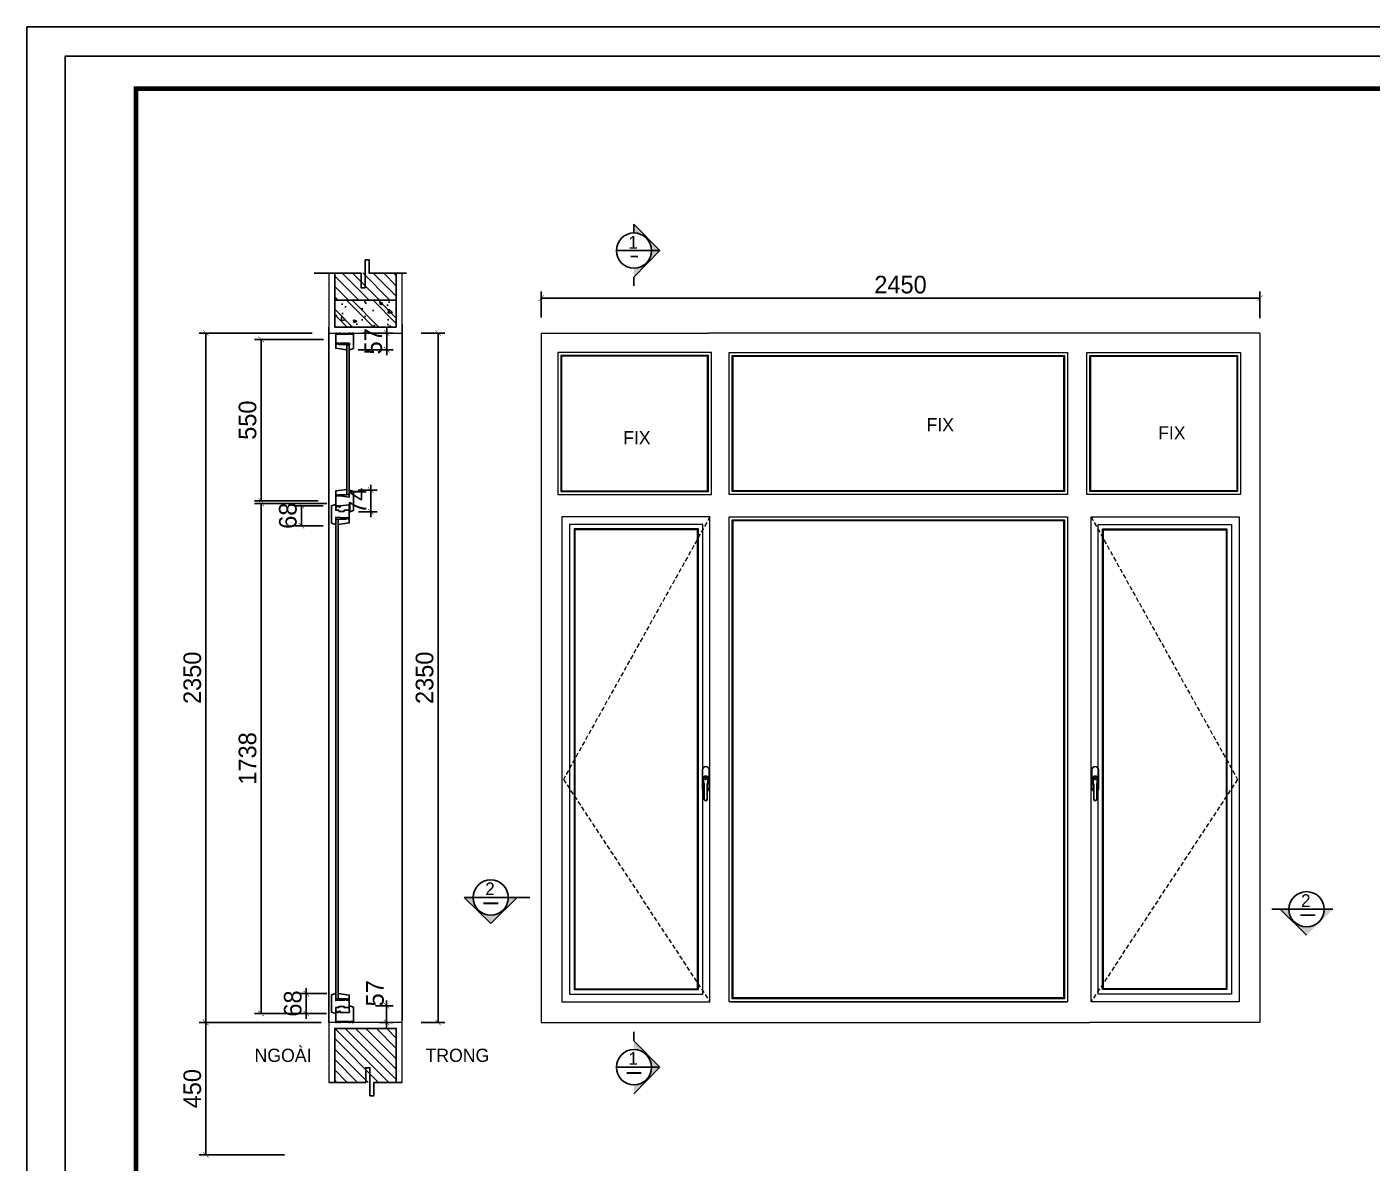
# Model space of a CAD drawing. Header units: millimetres. Extents: x -34806 to 662668, y 63228 to 99452.
# Drawn here: x 583520 to 588104, y 80825 to 84697 of the extents above; entities that cross this region are included whole.
import ezdxf

# ---------------------------------------------------------------- set-up
doc = ezdxf.new("R2010")
doc.units = ezdxf.units.MM
doc.header["$LTSCALE"] = 200
doc.header["$MEASUREMENT"] = 0
doc.header["$PDMODE"] = 3
doc.header["$PDSIZE"] = 50
doc.linetypes.add('DASHED2', pattern=[0.375, 0.25, -0.125])
doc.layers.get('0').update_dxf_attribs({"color": 95, "linetype": 'CONTINUOUS'})
doc.layers.get('DEFPOINTS').update_dxf_attribs({"linetype": 'CONTINUOUS'})
for name, color, linetype, lineweight in [('21', 7, 'CONTINUOUS', 20), ('co', 8, 'DASHED2', 13), ('hacth', 251, 'CONTINUOUS', 13), ('hatch', 251, 'CONTINUOUS', 5), ('kt', 136, 'CONTINUOUS', 25), ('Text - khung ten', 253, 'CONTINUOUS', 13)]:
    doc.layers.add(name, color=color, linetype=linetype, lineweight=lineweight)
for name, color, linetype in [('4', 4, 'CONTINUOUS'), ('8', 1, 'CONTINUOUS'), ('COT', 2, 'CONTINUOUS'), ('DIM', 1, 'CONTINUOUS'), ('KHUNGTEN', 7, 'CONTINUOUS'), ('NETMANH', 127, 'CONTINUOUS'), ('TEXT', 7, 'CONTINUOUS'), ('TPTA-Concrete', 7, 'CONTINUOUS'), ('TUONG', 2, 'CONTINUOUS'), ('wood', 254, 'CONTINUOUS')]:
    doc.layers.add(name, color=color, linetype=linetype)
doc.styles.add('@hai text dim', font='VHAVAN.ttf')
doc.styles.add('VNCC-SIM', font='VHAVAN.ttf', dxfattribs={"width": 0.85})
doc.dimstyles.new('DIM10', dxfattribs={"dimscale": 15, "dimtxt": 4, "dimasz": 1.2, "dimexe": 1.5, "dimexo": 2, "dimgap": 1, "dimtad": 1, "dimdec": 0, "dimzin": 0, "dimdsep": 46, "dimtxsty": '@hai text dim', "dimblk": 'ARCHTICK', "dimcen": 0.09, "dimclrd": 8, "dimclre": 8, "dimclrt": 7, "dimadec": 0, "dimazin": 0, "dimtfac": 0.25, "dimtdec": 0, "dimtix": 1, "dimtmove": 1, "dimatfit": 0, "dimldrblk": 'NONE', "dimfxl": 1, "dimtolj": 1, "dimtzin": 0, "dimlwd": -1, "dimlwe": -1, "dimarcsym": 0})

# ---------------------------------------------------------------- blocks, each defined once
blk = doc.blocks.new('_ArchTick')
at = {"layer": 'DIM', "color": 150}
blk.add_lwpolyline([(0.5, 0.5, 0.133, 0, 0), (0, 0, 0, 0.133, 0), (-0.5, -0.5, 0.133, 0.133, 0)], format="xyseb", dxfattribs=at)
blk = doc.blocks.new('*D967')
at = {"layer": '8', "color": 8}
for p, q in [((585272, 83707.4), (585272, 83795.1)), ((585272, 83772.6), (587721.6, 83772.6)), ((587721.6, 83704.3), (587721.6, 83795.1))]:
    blk.add_line(p, q, dxfattribs=at)
at = {"layer": 'DEFPOINTS', "color": 0}
for p in [(587721.6, 83772.6), (585272, 83677.4), (587721.6, 83674.3)]:
    blk.add_point(p, dxfattribs=at)
at = {"layer": '8', "color": 8, "xscale": 18, "yscale": 18, "zscale": 18, "rotation": 180}
blk.add_blockref('_ArchTick', (585272, 83772.6), dxfattribs=at)
at = {"layer": '8', "color": 8, "xscale": 18, "yscale": 18, "zscale": 18}
blk.add_blockref('_ArchTick', (587721.6, 83772.6), dxfattribs=at)
at = {"layer": '8', "color": 7, "insert": (586496.8, 83818.6), "char_height": 60, "attachment_point": 5, "style": '@hai text dim'}
blk.add_mtext('\\A1;2450', dxfattribs=at)
blk = doc.blocks.new('_None')
blk = doc.blocks.new('*D1006')
at = {"layer": '8', "color": 8}
for p, q in [((584397.7, 81304.2), (584107, 81304.2)), ((584129.5, 80853.8), (584129.5, 81304.2)), ((584397.7, 80853.8), (584107, 80853.8))]:
    blk.add_line(p, q, dxfattribs=at)
at = {"layer": 'DEFPOINTS', "color": 0}
for p in [(584129.5, 81304.2), (584427.7, 81304.2), (584427.7, 80853.8)]:
    blk.add_point(p, dxfattribs=at)
at = {"layer": '8', "color": 8, "xscale": 18, "yscale": 18, "zscale": 18}
for p, rotation in [((584129.5, 81304.2), 90), ((584129.5, 80853.8), 270)]:
    blk.add_blockref('_ArchTick', p, dxfattribs=dict(at, rotation=rotation))
at = {"layer": '8', "color": 7, "insert": (584083.5, 81079), "char_height": 60, "attachment_point": 5, "rotation": 90, "style": '@hai text dim'}
blk.add_mtext('\\A1;450', dxfattribs=at)
blk = doc.blocks.new('*D1007')
at = {"layer": '8', "color": 8}
for p, q in [((584863.4, 83654), (584943.6, 83654)), ((584921.1, 83654), (584921.1, 81304.1)), ((584863.4, 81304.1), (584943.6, 81304.1))]:
    blk.add_line(p, q, dxfattribs=at)
at = {"layer": 'DEFPOINTS', "color": 0}
for p in [(584833.4, 83654), (584833.4, 81304.1), (584921.1, 81304.1)]:
    blk.add_point(p, dxfattribs=at)
at = {"layer": '8', "color": 8, "xscale": 18, "yscale": 18, "zscale": 18}
for p, rotation in [((584921.1, 83654), 90), ((584921.1, 81304.1), 270)]:
    blk.add_blockref('_ArchTick', p, dxfattribs=dict(at, rotation=rotation))
at = {"layer": '8', "color": 7, "insert": (584875.1, 82479.1), "char_height": 60, "attachment_point": 5, "rotation": 90, "style": '@hai text dim'}
blk.add_mtext('\\A1;2350', dxfattribs=at)
blk = doc.blocks.new('*D1008')
at = {"layer": '8', "color": 8}
for p, q in [((584492.3, 83654), (584107, 83654)), ((584129.5, 83654), (584129.5, 81304.2)), ((584522.3, 81304.2), (584107, 81304.2))]:
    blk.add_line(p, q, dxfattribs=at)
at = {"layer": 'DEFPOINTS', "color": 0}
for p in [(584522.3, 83654), (584129.5, 81304.2), (584552.3, 81304.2)]:
    blk.add_point(p, dxfattribs=at)
at = {"layer": '8', "color": 8, "xscale": 18, "yscale": 18, "zscale": 18}
for p, rotation in [((584129.5, 83654), 90), ((584129.5, 81304.2), 270)]:
    blk.add_blockref('_ArchTick', p, dxfattribs=dict(at, rotation=rotation))
at = {"layer": '8', "color": 7, "insert": (584083.5, 82479.1), "char_height": 60, "attachment_point": 5, "rotation": 90, "style": '@hai text dim'}
blk.add_mtext('\\A1;2350', dxfattribs=at)
blk = doc.blocks.new('*D1264')
at = {"color": 8}
for p, q in [((584471.8, 81403.2), (584471.8, 81421.2)), ((584541.6, 81403.2), (584449.3, 81403.2)), ((584471.8, 81403.2), (584471.8, 81335.2)), ((584540.9, 81335.2), (584449.3, 81335.2)), ((584471.8, 81335.2), (584471.8, 81317.2))]:
    blk.add_line(p, q, dxfattribs=at)
at = {"layer": 'DEFPOINTS', "color": 0}
for p in [(584571.6, 81403.2), (584471.8, 81335.2), (584570.9, 81335.2)]:
    blk.add_point(p, dxfattribs=at)
at = {"color": 8, "xscale": 18, "yscale": 18, "zscale": 18}
for p, rotation in [((584471.8, 81403.2), 270), ((584471.8, 81335.2), 90)]:
    blk.add_blockref('_ArchTick', p, dxfattribs=dict(at, rotation=rotation))
at = {"color": 7, "insert": (584425.8, 81369.2), "char_height": 60, "attachment_point": 5, "rotation": 90, "style": '@hai text dim'}
blk.add_mtext('\\A1;68', dxfattribs=at)
blk = doc.blocks.new('*D1265')
at = {"layer": '8', "color": 8}
for p, q in [((584648.9, 83119), (584713.9, 83119)), ((584691.4, 83119), (584691.4, 83137)), ((584691.4, 83045), (584691.4, 83119)), ((584649.6, 83045), (584713.9, 83045)), ((584691.4, 83045), (584691.4, 83027))]:
    blk.add_line(p, q, dxfattribs=at)
at = {"layer": 'DEFPOINTS', "color": 0}
for p in [(584618.9, 83119), (584691.4, 83119), (584619.6, 83045)]:
    blk.add_point(p, dxfattribs=at)
at = {"layer": '8', "color": 8, "xscale": 18, "yscale": 18, "zscale": 18}
for p, rotation in [((584691.4, 83119), 270), ((584691.4, 83045), 90)]:
    blk.add_blockref('_ArchTick', p, dxfattribs=dict(at, rotation=rotation))
at = {"layer": '8', "color": 7, "insert": (584646.4, 83082), "char_height": 60, "attachment_point": 5, "rotation": 90, "style": '@hai text dim'}
blk.add_mtext('\\A1;74', dxfattribs=at)
blk = doc.blocks.new('*D1009')
at = {"layer": '8', "color": 8}
for p, q in [((584529.6, 83065.5), (584432.9, 83065.5)), ((584455.4, 83065.5), (584455.4, 82997.5)), ((584529.6, 82997.5), (584432.9, 82997.5))]:
    blk.add_line(p, q, dxfattribs=at)
at = {"layer": 'DEFPOINTS', "color": 0}
for p in [(584559.6, 83065.5), (584455.4, 82997.5), (584559.6, 82997.5)]:
    blk.add_point(p, dxfattribs=at)
at = {"layer": '8', "color": 8, "xscale": 18, "yscale": 18, "zscale": 18}
for p, rotation in [((584455.4, 83065.5), 90), ((584455.4, 82997.5), 270)]:
    blk.add_blockref('_ArchTick', p, dxfattribs=dict(at, rotation=rotation))
at = {"layer": '8', "color": 7, "insert": (584409.3, 83031.5), "char_height": 60, "attachment_point": 5, "rotation": 90, "style": '@hai text dim'}
blk.add_mtext('\\A1;68', dxfattribs=at)
blk = doc.blocks.new('*D1010')
at = {"color": 8}
for p, q in [((584745.7, 81361.2), (584745.7, 81379.2)), ((584708.2, 81361.2), (584768.2, 81361.2)), ((584745.7, 81304.2), (584745.7, 81361.2)), ((584720.8, 81304.2), (584768.2, 81304.2)), ((584745.7, 81304.2), (584745.7, 81286.2))]:
    blk.add_line(p, q, dxfattribs=at)
at = {"layer": 'DEFPOINTS', "color": 0}
for p in [(584678.2, 81361.2), (584745.7, 81361.2), (584690.8, 81304.2)]:
    blk.add_point(p, dxfattribs=at)
at = {"color": 8, "xscale": 18, "yscale": 18, "zscale": 18}
for p, rotation in [((584745.7, 81361.2), 270), ((584745.7, 81304.2), 90)]:
    blk.add_blockref('_ArchTick', p, dxfattribs=dict(at, rotation=rotation))
at = {"color": 7, "insert": (584706.2, 81403.8), "char_height": 60, "attachment_point": 5, "rotation": 90, "style": '@hai text dim'}
blk.add_mtext('\\A1;57', dxfattribs=at)
blk = doc.blocks.new('*D1011')
at = {"layer": '8', "color": 8}
for p, q in [((584542.2, 83073.5), (584295.3, 83073.5)), ((584317.8, 81335.2), (584317.8, 83073.5)), ((584484.3, 81335.2), (584295.3, 81335.2))]:
    blk.add_line(p, q, dxfattribs=at)
at = {"layer": 'DEFPOINTS', "color": 0}
for p in [(584317.8, 83073.5), (584572.2, 83073.5), (584514.3, 81335.2)]:
    blk.add_point(p, dxfattribs=at)
at = {"layer": '8', "color": 8, "xscale": 18, "yscale": 18, "zscale": 18}
for p, rotation in [((584317.8, 83073.5), 90), ((584317.8, 81335.2), 270)]:
    blk.add_blockref('_ArchTick', p, dxfattribs=dict(at, rotation=rotation))
at = {"layer": '8', "color": 7, "insert": (584271.8, 82204.3), "char_height": 60, "attachment_point": 5, "rotation": 90, "style": '@hai text dim'}
blk.add_mtext('\\A1;1738', dxfattribs=at)
blk = doc.blocks.new('*D1012')
at = {"layer": '8', "color": 8}
for p, q in [((584529.9, 83632), (584295.3, 83632)), ((584317.8, 83082), (584317.8, 83632)), ((584512.2, 83082), (584295.3, 83082))]:
    blk.add_line(p, q, dxfattribs=at)
at = {"layer": 'DEFPOINTS', "color": 0}
for p in [(584317.8, 83632), (584559.9, 83632), (584542.2, 83082)]:
    blk.add_point(p, dxfattribs=at)
at = {"layer": '8', "color": 8, "xscale": 18, "yscale": 18, "zscale": 18}
for p, rotation in [((584317.8, 83632), 90), ((584317.8, 83082), 270)]:
    blk.add_blockref('_ArchTick', p, dxfattribs=dict(at, rotation=rotation))
at = {"layer": '8', "color": 7, "insert": (584271.8, 83357), "char_height": 60, "attachment_point": 5, "rotation": 90, "style": '@hai text dim'}
blk.add_mtext('\\A1;550', dxfattribs=at)
blk = doc.blocks.new('*D1013')
at = {"layer": '8', "color": 8}
for p, q in [((584745.8, 83654), (584745.8, 83672)), ((584662.2, 83654), (584768.3, 83654)), ((584745.8, 83654), (584745.8, 83597)), ((584648.9, 83597), (584768.3, 83597)), ((584745.8, 83597), (584745.8, 83579))]:
    blk.add_line(p, q, dxfattribs=at)
at = {"layer": 'DEFPOINTS', "color": 0}
for p in [(584632.2, 83654), (584618.9, 83597), (584745.8, 83597)]:
    blk.add_point(p, dxfattribs=at)
at = {"layer": '8', "color": 8, "xscale": 18, "yscale": 18, "zscale": 18}
for p, rotation in [((584745.8, 83654), 270), ((584745.8, 83597), 90)]:
    blk.add_blockref('_ArchTick', p, dxfattribs=dict(at, rotation=rotation))
at = {"layer": '8', "color": 7, "insert": (584700.3, 83625.5), "char_height": 60, "attachment_point": 5, "rotation": 90, "style": '@hai text dim'}
blk.add_mtext('\\A1;57', dxfattribs=at)
blk = doc.blocks.new('khung')
at = {"layer": 'DEFPOINTS', "color": 8}
blk.add_lwpolyline([(0, 0), (31503, 0), (31503, 22275), (0, 22275)], close=True, dxfattribs=at)
at = {"layer": 'KHUNGTEN', "color": 4, "const_width": 54.3}
blk.add_lwpolyline([(848, 388), (31117, 388), (31117, 21887), (848, 21887)], close=True, dxfattribs=at)

msp = doc.modelspace()

# ---------------------------------------------------------------- hatches: boundary and pattern name
at = {"layer": '4'}
for points in [[(585588.6, 83994.8), (585588.6, 84025), (585677.2, 83934.8), (585588.6, 83844.5), (585588.6, 83874.7, 1)], [(585040.2, 81730.3), (585010, 81730.3), (585100.3, 81641.6), (585190.6, 81730.3), (585160.4, 81730.3, -1)], [(587820.5, 81690.3), (587790.3, 81690.3), (587880.6, 81601.6), (587970.8, 81690.3), (587940.6, 81690.3, -1)], [(585588.6, 81212.2), (585588.6, 81242.4), (585677.2, 81152.2), (585588.6, 81061.9), (585588.6, 81092.1, 1)]]:
    msp.add_hatch(color=256, dxfattribs=at).paths.add_polyline_path(points)
at = {"layer": 'hatch', "ltscale": 0.5}
h = msp.add_hatch(dxfattribs=at)
h.set_pattern_fill('ANSI31', color=256, scale=200, style=0)
h.set_pattern_definition([(135, (589907.218, 86817.836), (17.67767, 17.67767), [])])
h.paths.add_polyline_path([(584778.5, 83765.9), (584568.5, 83765.9), (584568.5, 83857.8), (584657, 83857.8), (584657, 83839.9), (584669.4, 83872.2), (584681.2, 83857.8), (584778.5, 83857.8)])
h = msp.add_hatch(dxfattribs=at)
h.set_pattern_fill('ANSI31', color=256, scale=200, angle=180, style=0)
h.set_pattern_definition([(315, (579439.77, 78140.427), (-17.67767, -17.67767), [])])
h.paths.add_polyline_path([(584778.5, 81284.2), (584778.5, 81100.5), (584690, 81100.5), (584690, 81118.4), (584677.6, 81086.1), (584665.8, 81100.5), (584568.5, 81100.5), (584568.5, 81284.2)])
at = {"layer": 'TUONG'}
h = msp.add_hatch(dxfattribs=at)
h.set_pattern_fill('BT-01', color=1, scale=15, style=0, pattern_type=2)
h.set_pattern_definition([(130, (1015638.57, -637926.92), (-107.589027, -9.41282), [11.25, -123.75]), (185, (1015638.57, -637926.92), (20.8127, 112.82882), [9, -99]), (79.5486, (1015629.61, -637927.7), (-86.776407, 103.415931), [9.561028, -105.171317]), (133.8158, (1015638.57, -637896.92), (-160.086157, -24.827852), [16.875, -185.625]), (83.3644, (1015625.23, -637898.99), (-140.199406, 146.11768), [14.341543, -157.75695]), (188.8158, (1015638.57, -637896.92), (-140.199292, 146.11779), [13.5, -148.5]), (159, (1015623.57, -637904.42), (-89.536058, -60.392834), [11.25, -123.75]), (214, (1015623.57, -637904.42), (-36.4973, 108.772507), [9, -99]), (108.5486, (1015616.11, -637909.45), (-126.033394, 48.379575), [9.561028, -105.171317]), (142.5, (1015638.57, -637926.92), (-1.8239783, 49.934078), [0, -97.8, 0, -100.5, 0, -99.375]), (172.5, (1015638.57, -637926.92), (-39.4604306, 59.1617568), [0, -57.3, 0, -95.55, 0, -37.875]), (212.5, (1015672.02, -637926.92), (-80.0733654, -3.3832308), [0, -37.5, 0, -117, 0, -155.25]), (222.5, (1015687.02, -637926.92), (-87.4779254, 15.0157473), [0, -48.75, 0, -77.7, 0, -110.25]), (135, (1015638.57, -637926.92), (45.0780573, 45.0780573), []), (135, (1015638.57, -637908.545), (45.0780573, 45.0780573), [])])
h.paths.add_polyline_path([(584568.5, 83765.9), (584778.5, 83765.9), (584778.5, 83674), (584568.5, 83674)])

# ---------------------------------------------------------------- linework, layer by layer
msp.add_lwpolyline([(592688.4, 78155.5), (583519.7, 78155.5), (583519.7, 84697.1), (592688.4, 84697.1)], close=True)
at = {"layer": '21'}
for p, q in [((585272, 83654), (585842.3, 83654)), ((587721.6, 83654), (587120.5, 83654))]:
    msp.add_line(p, q, dxfattribs=at)
for points in [[(585272, 83654), (585272, 81304.2), (587142.3, 81304.2)], [(587120.5, 83654), (585842.3, 83654)], [(587721.6, 83654), (587721.6, 81304.2), (587142.3, 81304.2)]]:
    msp.add_lwpolyline(points, dxfattribs=at)
at = {"layer": '4'}
for p, q in [((585588.6, 84025), (585677.2, 83934.8)), ((585677.2, 83934.8), (585528.5, 83934.8)), ((585588.6, 83844.5), (585677.2, 83934.8)), ((585588.6, 83844.5), (585588.6, 83814.3)), ((585040.2, 81730.3), (585160.4, 81730.3)), ((585190.6, 81730.3), (585100.3, 81641.6)), ((585160.4, 81730.3), (585233.4, 81730.3)), ((585160.4, 81730.3), (585190.6, 81730.3)), ((587762.3, 81690.3), (587818.3, 81690.3)), ((587820.5, 81690.3), (587790.3, 81690.3)), ((587790.3, 81690.3), (587880.6, 81601.6)), ((587820.5, 81690.3), (587970.7, 81690.3)), ((585588.6, 81272.6), (585588.6, 81242.4)), ((585588.6, 81242.4), (585677.2, 81152.2)), ((585677.2, 81152.2), (585528.5, 81152.2)), ((585588.6, 81061.7), (585677.2, 81152.2))]:
    msp.add_line(p, q, dxfattribs=at)
for centre in [(585588.6, 83934.8), (585100.3, 81730.3), (587880.6, 81690.3), (585588.6, 81152.2)]:
    msp.add_circle(centre, 60.1, dxfattribs=at)
at = {"layer": '8'}
for points in [[(584499, 83857.8), (584658.7, 83857.8), (584658.7, 83808), (584672.9, 83808), (584672.9, 83903.3), (584686.3, 83903.3), (584686.3, 83857.8), (584813.6, 83857.8)], [(584548.5, 81100.5), (584674.5, 81100.5), (584674.5, 81150.3), (584688.7, 81150.3), (584688.7, 81054.9), (584702.2, 81054.9), (584702.2, 81100.5), (584798.5, 81100.5)]]:
    msp.add_lwpolyline(points, dxfattribs=at)
at = {"layer": 'co', "linetype": 'DASHED2', "ltscale": 0.3}
for points in [[(585847.3, 83027.7), (585348, 82133), (585847.3, 81375.2)], [(587146.4, 83027.7), (587645.6, 82133), (587146.4, 81375.2)]]:
    msp.add_lwpolyline(points, dxfattribs=at)
at = {"layer": 'COT'}
for points in [[(584568.5, 83857.8), (584568.5, 83674), (584778.5, 83674), (584778.5, 83857.8)], [(584778.5, 81100.5), (584778.5, 81284.2), (584568.5, 81284.2), (584568.5, 81100.5)]]:
    msp.add_lwpolyline(points, dxfattribs=at)
msp.add_lwpolyline([(584568.5, 83674), (584778.5, 83674), (584778.5, 83765.9), (584568.5, 83765.9)], close=True, dxfattribs=at)
at = {"layer": 'hatch'}
for p, q in [((584548.5, 81304.2), (584548.5, 83654)), ((584798.5, 81304.2), (584798.5, 83654)), ((585847.3, 83027.7), (585343, 83027.7)), ((587146.4, 83027.7), (587650.6, 83027.7)), ((585918.3, 81375.2), (587066.2, 81375.2))]:
    msp.add_line(p, q, dxfattribs=at)
for points in [[(584548.5, 83857.8), (584548.5, 83654), (584798.5, 83654), (584798.5, 83857.8)], [(584548.5, 81304.2), (584548.5, 83674.1), (584548.5, 81304.2)], [(584798.5, 81312.8), (584798.5, 83682.7), (584798.5, 81312.8)], [(585343, 83027.7), (585343, 81375.2), (585847.3, 81375.2), (585847.3, 83027.7)], [(587650.6, 83027.7), (587650.6, 81375.2), (587146.4, 81375.2), (587146.4, 83027.7)], [(584798.5, 81100.5), (584798.5, 81304.2), (584548.5, 81304.2), (584548.5, 81100.5)]]:
    msp.add_lwpolyline(points, dxfattribs=at)
for points in [[(585328.9, 83103.7), (585852.3, 83103.7), (585852.3, 83587.9), (585328.9, 83587.9)], [(585338.9, 83113.7), (585842.3, 83113.7), (585842.3, 83577.9), (585338.9, 83577.9)], [(585341.9, 83116.7), (585839.3, 83116.7), (585839.3, 83574.9), (585341.9, 83574.9)], [(587065.6, 83103.7), (585913.3, 83103.7), (585913.3, 83587.9), (587065.6, 83587.9)], [(587055.6, 83113.7), (585923.3, 83113.7), (585923.3, 83577.9), (587055.6, 83577.9)], [(587052.6, 83116.7), (585926.3, 83116.7), (585926.3, 83574.9), (587052.6, 83574.9)], [(587655.6, 83103.7), (587132.3, 83103.7), (587132.3, 83587.9), (587655.6, 83587.9)], [(587645.6, 83113.7), (587142.3, 83113.7), (587142.3, 83577.9), (587645.6, 83577.9)], [(587642.6, 83116.7), (587145.3, 83116.7), (587145.3, 83574.9), (587642.6, 83574.9)], [(587065.6, 81375.2), (585913.3, 81375.2), (585913.3, 83027.7), (587065.6, 83027.7)], [(585369.1, 81401.3), (585823.2, 81401.3), (585823.2, 83001.6), (585369.1, 83001.6)], [(585384.3, 81416.5), (585808, 81416.5), (585808, 82986.4), (585384.3, 82986.4)], [(585387.3, 81419.5), (585805, 81419.5), (585805, 82983.4), (585387.3, 82983.4)], [(587055.6, 81385.2), (585923.3, 81385.2), (585923.3, 83017.7), (587055.6, 83017.7)], [(587052.6, 81388.2), (585926.3, 81388.2), (585926.3, 83014.7), (587052.6, 83014.7)], [(587624.6, 81401.3), (587170.5, 81401.3), (587170.5, 83001.6), (587624.6, 83001.6)], [(587609.4, 81416.5), (587185.6, 81416.5), (587185.6, 82986.4), (587609.4, 82986.4)], [(587606.4, 81419.5), (587188.6, 81419.5), (587188.6, 82983.4), (587606.4, 82983.4)]]:
    msp.add_lwpolyline(points, close=True, dxfattribs=at)
at = {"layer": 'kt'}
for p, q in [((585588.6, 83994.8), (585588.6, 84025)), ((585040.2, 81730.3), (585010, 81730.3)), ((585010, 81730.3), (585100.3, 81641.6)), ((585040.2, 81730.3), (585010, 81730.3)), ((585010, 81730.3), (585100.3, 81641.6)), ((585040.2, 81730.3), (585010, 81730.3)), ((585010, 81730.3), (585100.3, 81641.6)), ((585040.2, 81730.3), (585010, 81730.3)), ((585010, 81730.3), (585100.3, 81641.6))]:
    msp.add_line(p, q, dxfattribs=at)
at = {"layer": 'NETMANH', "ltscale": 0.5}
for p, q in [((585826, 82134.4), (585826, 82120.7)), ((585826.2, 82120), (585828, 82116.4)), ((585828.2, 82115.8), (585828.2, 82065.2)), ((585838.4, 82115.8), (585838.4, 82065.2)), ((585840.4, 82120), (585838.5, 82116.4)), ((585840.5, 82134.4), (585840.5, 82120.7)), ((587153.1, 82134.4), (587153.1, 82120.7)), ((587153.3, 82120), (587155.1, 82116.4)), ((587155.3, 82115.8), (587155.3, 82065.2)), ((587165.5, 82115.8), (587165.5, 82065.2)), ((587167.5, 82120), (587165.6, 82116.4)), ((587167.6, 82134.4), (587167.6, 82120.7))]:
    msp.add_line(p, q, dxfattribs=at)
for points in [[(585822, 82127.2), (585822, 82165.2)], [(585844.6, 82165.2), (585844.6, 82103.7)], [(587149.1, 82165.2), (587149.1, 82103.7)], [(587171.6, 82127.2), (587171.6, 82165.2)], [(585822, 82103.7), (585822, 82127.2)], [(587171.6, 82103.7), (587171.6, 82127.2)]]:
    msp.add_lwpolyline(points, dxfattribs=at)
for centre in [(585833.3, 82134.4), (587160.4, 82134.4)]:
    msp.add_circle(centre, 2.05, dxfattribs=at)
for centre, radius, start, end in [((585833.3, 82165.2), 11.3, 0, 180), ((587160.4, 82165.2), 11.3, 0, 180), ((585833.3, 82134.4), 9.72, 318.259, 221.741), ((585833.3, 82134.4), 7.25, 0, 180), ((585827.4, 82120.7), 1.4, 180, 207.1927), ((585833.3, 82134.4), 9.72, 318.259, 131.741), ((585826.8, 82115.8), 1.4, 0, 27.1927), ((585839.8, 82115.8), 1.4, 152.8073, 180), ((585839.1, 82120.7), 1.4, 332.8073, 0), ((587160.4, 82134.4), 9.72, 48.259, 221.741), ((587160.4, 82134.4), 9.72, 318.259, 221.741), ((587160.4, 82134.4), 7.25, 0, 180), ((587154.5, 82120.7), 1.4, 180, 207.1927), ((587153.9, 82115.8), 1.4, 0, 27.1927), ((587166.9, 82115.8), 1.4, 152.8073, 180), ((587166.2, 82120.7), 1.4, 332.8073, 0), ((585833.3, 82103.7), 11.3, 180, 243.1549), ((585833.3, 82065.2), 5.09, 180, 0), ((585833.3, 82103.7), 11.3, 296.8451, 0), ((587160.4, 82103.7), 11.3, 180, 243.1549), ((587160.4, 82065.2), 5.09, 180, 0), ((587160.4, 82103.7), 11.3, 296.8451, 0)]:
    msp.add_arc(centre, radius, start, end, dxfattribs=at)
at = {"layer": 'Text - khung ten', "const_width": 6}
for points in [[(585576.9, 83914.8), (585602.1, 83914.8)], [(585075.3, 81710.5), (585125.7, 81710.5)], [(585075.3, 81710.5), (585125.7, 81710.5)], [(585075.3, 81710.5), (585125.7, 81710.5)], [(585075.3, 81710.5), (585125.7, 81710.5)], [(587859.8, 81670.5), (587910.2, 81670.5)], [(585563.5, 81132.4), (585614, 81132.4)]]:
    msp.add_lwpolyline(points, dxfattribs=at)
at = {"layer": 'TPTA-Concrete', "ltscale": 0.5}
for p, q in [((584610.2, 83614.1), (584618.2, 83614.1)), ((584610.2, 83103.9), (584618.2, 83103.9)), ((584572.2, 83020), (584580.2, 83020)), ((584572.2, 83020), (584580.2, 83020))]:
    msp.add_line(p, q, dxfattribs=at)
at = {"layer": 'TPTA-Concrete'}
for points in [[(584572.2, 83615), (584572.2, 83654), (584575.8, 83654), (584575.8, 83649.8), (584583, 83649.8), (584583, 83654), (584586.9, 83654), (584586.9, 83649.8), (584617.6, 83649.8), (584617.6, 83654), (584621.5, 83654), (584621.5, 83649.8), (584628.7, 83649.8), (584628.7, 83654), (584632.2, 83654), (584632.2, 83601.6), (584619.6, 83597), (584618.2, 83597), (584618.2, 83613.6, 0.420946), (584618.8, 83619.3), (584586.9, 83619.3), (584586.9, 83615), (584583, 83615), (584583, 83619.3), (584575.8, 83619.3), (584575.8, 83615), (584572.2, 83615)], [(584572.2, 81343.2), (584572.2, 81304.2), (584575.8, 81304.2), (584575.8, 81308.5), (584583, 81308.5), (584583, 81304.2), (584586.9, 81304.2), (584586.9, 81308.5), (584617.6, 81308.5), (584617.6, 81304.2), (584621.5, 81304.2), (584621.5, 81308.5), (584628.7, 81308.5), (584628.7, 81304.2), (584632.2, 81304.2), (584632.2, 81356.7), (584619.6, 81361.2), (584618.2, 81361.2), (584618.2, 81344.7, -0.420946), (584618.8, 81339), (584586.9, 81339), (584586.9, 81343.2), (584583, 81343.2), (584583, 81339), (584575.8, 81339), (584575.8, 81343.2), (584572.2, 81343.2)]]:
    msp.add_lwpolyline(points, format="xyb", dxfattribs=at)
for points in [[(584610.2, 83615), (584610.2, 83597), (584572.2, 83602), (584572.2, 83615), (584576.3, 83615), (584576.3, 83617.6), (584582.3, 83617.6), (584582.3, 83615), (584610.2, 83615)], [(584610.2, 83103), (584610.2, 83121), (584572.2, 83116), (584572.2, 83103), (584576.3, 83103), (584576.3, 83100.5), (584582.3, 83100.5), (584582.3, 83103), (584610.2, 83103)], [(584575.8, 83061), (584572.2, 83061), (584572.2, 83103), (584575.8, 83103), (584575.8, 83098.8), (584583, 83098.8), (584583, 83103), (584586.9, 83103), (584586.9, 83098.8), (584618.2, 83094.8), (584618.2, 83119), (584619.6, 83119), (584632.2, 83114.5), (584632.2, 83049.6), (584619.6, 83045), (584618.2, 83045), (584618.2, 83068.5), (584586.9, 83065.3), (584586.9, 83061), (584583, 83061), (584583, 83065.3), (584575.8, 83065.3), (584575.8, 83061)], [(584572.2, 83002), (584570.9, 83002), (584558.2, 83006.6), (584558.2, 83065.5), (584570.9, 83070), (584572.2, 83070), (584572.2, 83050), (584582.9, 83050), (584582.9, 83045.8), (584600.6, 83045.8), (584600.6, 83050), (584618.2, 83050), (584618.2, 83020), (584614.7, 83020), (584614.7, 83024.3), (584607.5, 83024.3), (584607.5, 83020), (584603.6, 83020), (584603.6, 83024.3), (584572.2, 83026.2), (584572.2, 83002)], [(584572.2, 83002), (584570.9, 83002), (584558.2, 83006.6), (584558.2, 83065.5), (584570.9, 83070), (584572.2, 83070), (584572.2, 83050), (584582.9, 83050), (584582.9, 83045.8), (584600.6, 83045.8), (584600.6, 83050), (584618.2, 83050), (584618.2, 83020), (584614.7, 83020), (584614.7, 83024.3), (584607.5, 83024.3), (584607.5, 83020), (584603.6, 83020), (584603.6, 83024.3), (584572.2, 83026.2), (584572.2, 83002)], [(584580.2, 83020), (584580.2, 83002), (584618.2, 83007), (584618.2, 83020), (584614.2, 83020), (584614.2, 83022.6), (584608.2, 83022.6), (584608.2, 83020), (584580.2, 83020)], [(584580.2, 83020), (584580.2, 83002), (584618.2, 83007), (584618.2, 83020), (584614.2, 83020), (584614.2, 83022.6), (584608.2, 83022.6), (584608.2, 83020), (584580.2, 83020)], [(584572.2, 81403.2), (584570.9, 81403.2), (584558.2, 81398.7), (584558.2, 81339.8), (584570.9, 81335.2), (584572.2, 81335.2), (584572.2, 81355.2), (584582.9, 81355.2), (584582.9, 81359.5), (584600.6, 81359.5), (584600.6, 81355.2), (584618.2, 81355.2), (584618.2, 81385.2), (584614.7, 81385.2), (584614.7, 81381), (584607.5, 81381), (584607.5, 81385.2), (584603.6, 81385.2), (584603.6, 81381), (584572.2, 81379.1), (584572.2, 81403.2)], [(584580.2, 81385.2), (584580.2, 81403.2), (584618.2, 81398.2), (584618.2, 81385.2), (584614.2, 81385.2), (584614.2, 81382.7), (584608.2, 81382.7), (584608.2, 81385.2), (584580.2, 81385.2)]]:
    msp.add_lwpolyline(points, dxfattribs=at)
at = {"layer": 'TPTA-Concrete', "ltscale": 0.5}
msp.add_lwpolyline([(584572.2, 83103), (584572.2, 83050)], dxfattribs=at)
at = {"layer": 'wood', "ltscale": 0.5}
for points in [[(584618.2, 83103.9), (584618.2, 83614.1), (584610.2, 83614.1), (584610.2, 83103.9)], [(584580.2, 83011.5), (584580.2, 81385.2), (584572.2, 81385.2), (584572.2, 83011.5)]]:
    msp.add_lwpolyline(points, dxfattribs=at)

# ---------------------------------------------------------------- block references
at = {"layer": 'hacth', "xscale": 0.2846925092453603, "yscale": 0.2846925238118274, "zscale": 0.2846925253884692}
msp.add_blockref('khung', (583649.7, 78255.5), dxfattribs=at)

# ---------------------------------------------------------------- texts
at = {"layer": 'TEXT', "style": 'VNCC-SIM'}
for s, p in [('fix', (586585.4, 83319)), ('fix', (585551.5, 83274.7)), ('fix', (587374.7, 83291.2)), ('ngoµi', (584295.5, 81170.3)), ('Trong', (584878.1, 81170.3))]:
    msp.add_text(s, height=45, dxfattribs=at).set_placement(p)
at = {"layer": 'Text - khung ten', "style": '@hai text dim'}
for s, p in [('1', (585569.9, 83941.6)), ('2', (585081.7, 81738.5)), ('2', (585081.7, 81738.5)), ('2', (587861.9, 81698.5)), ('1', (585569.9, 81160.3))]:
    msp.add_text(s, height=43.2, dxfattribs=at).set_placement(p)

# ---------------------------------------------------------------- dimensions: what is measured, and where the dimension line sits
dim = msp.add_linear_dim(base=(584471.8, 81335.2), p1=(584571.6, 81403.2), p2=(584570.9, 81335.2), angle=270, dimstyle='DIM10')
dim.commit()
dim.dimension.update_dxf_attribs({"geometry": '*D1264', "text_midpoint": (584425.8, 81369.2)})
dim = msp.add_linear_dim(base=(584745.7, 81361.2), p1=(584690.8, 81304.2), p2=(584678.2, 81361.2), angle=90, dimstyle='DIM10')
dim.commit()
dim.dimension.update_dxf_attribs({"geometry": '*D1010', "text_midpoint": (584751.8, 81403.8), "dimtype": 128})
at = {"layer": '8'}
dim = msp.add_linear_dim(base=(587721.6, 83772.6), p1=(585272, 83677.4), p2=(587721.6, 83674.3), dimstyle='DIM10', dxfattribs=at)
dim.commit()
dim.dimension.update_dxf_attribs({"geometry": '*D967', "text_midpoint": (586496.8, 83818.6)})
for base, p1, p2, angle, picture, middle in [((584745.8, 83597), (584632.2, 83654), (584618.9, 83597), 90, '*D1013', (584700.3, 83625.5)), ((584129.5, 81304.2), (584522.3, 83654), (584552.3, 81304.2), 270, '*D1008', (584083.5, 82479.1)), ((584317.8, 83632), (584542.2, 83082), (584559.9, 83632), 90, '*D1012', (584271.8, 83357)), ((584921.1, 81304.1), (584833.4, 83654), (584833.4, 81304.1), 270, '*D1007', (584875.1, 82479.1)), ((584691.4, 83119), (584619.6, 83045), (584618.9, 83119), 90, '*D1265', (584646.4, 83082)), ((584317.8, 83073.5), (584514.3, 81335.2), (584572.2, 83073.5), 90, '*D1011', (584271.8, 82204.3)), ((584129.5, 81304.2), (584427.7, 80853.8), (584427.7, 81304.2), 90, '*D1006', (584083.5, 81079))]:
    dim = msp.add_linear_dim(base=base, p1=p1, p2=p2, angle=angle, dimstyle='DIM10', dxfattribs=at)
    dim.commit()
    dim.dimension.update_dxf_attribs({"geometry": picture, "text_midpoint": middle})
dim = msp.add_linear_dim(base=(584455.4, 82997.5), p1=(584559.6, 83065.5), p2=(584559.6, 82997.5), angle=270, dimstyle='DIM10', dxfattribs=at)
dim.commit()
dim.dimension.update_dxf_attribs({"geometry": '*D1009', "text_midpoint": (584455.4, 83031.5), "dimtype": 128})

doc.saveas('drawing.dxf')
